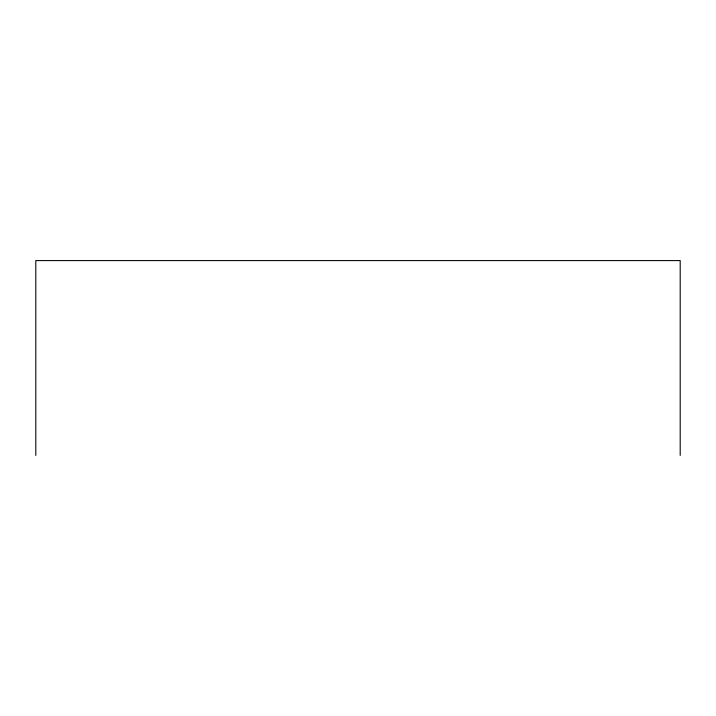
<?xml version="1.0" encoding="UTF-8"?>
<svg xmlns="http://www.w3.org/2000/svg" width="716" height="716" viewBox="0 0 716 716"><rect width="100%" height="100%" fill="white"/><g stroke="black" fill="none" stroke-linecap="round" stroke-linejoin="round"><path stroke-width="1.07" d="M680.2 455.412L680.2 260.588L35.8 260.588L35.8 455.412"/></g></svg>
